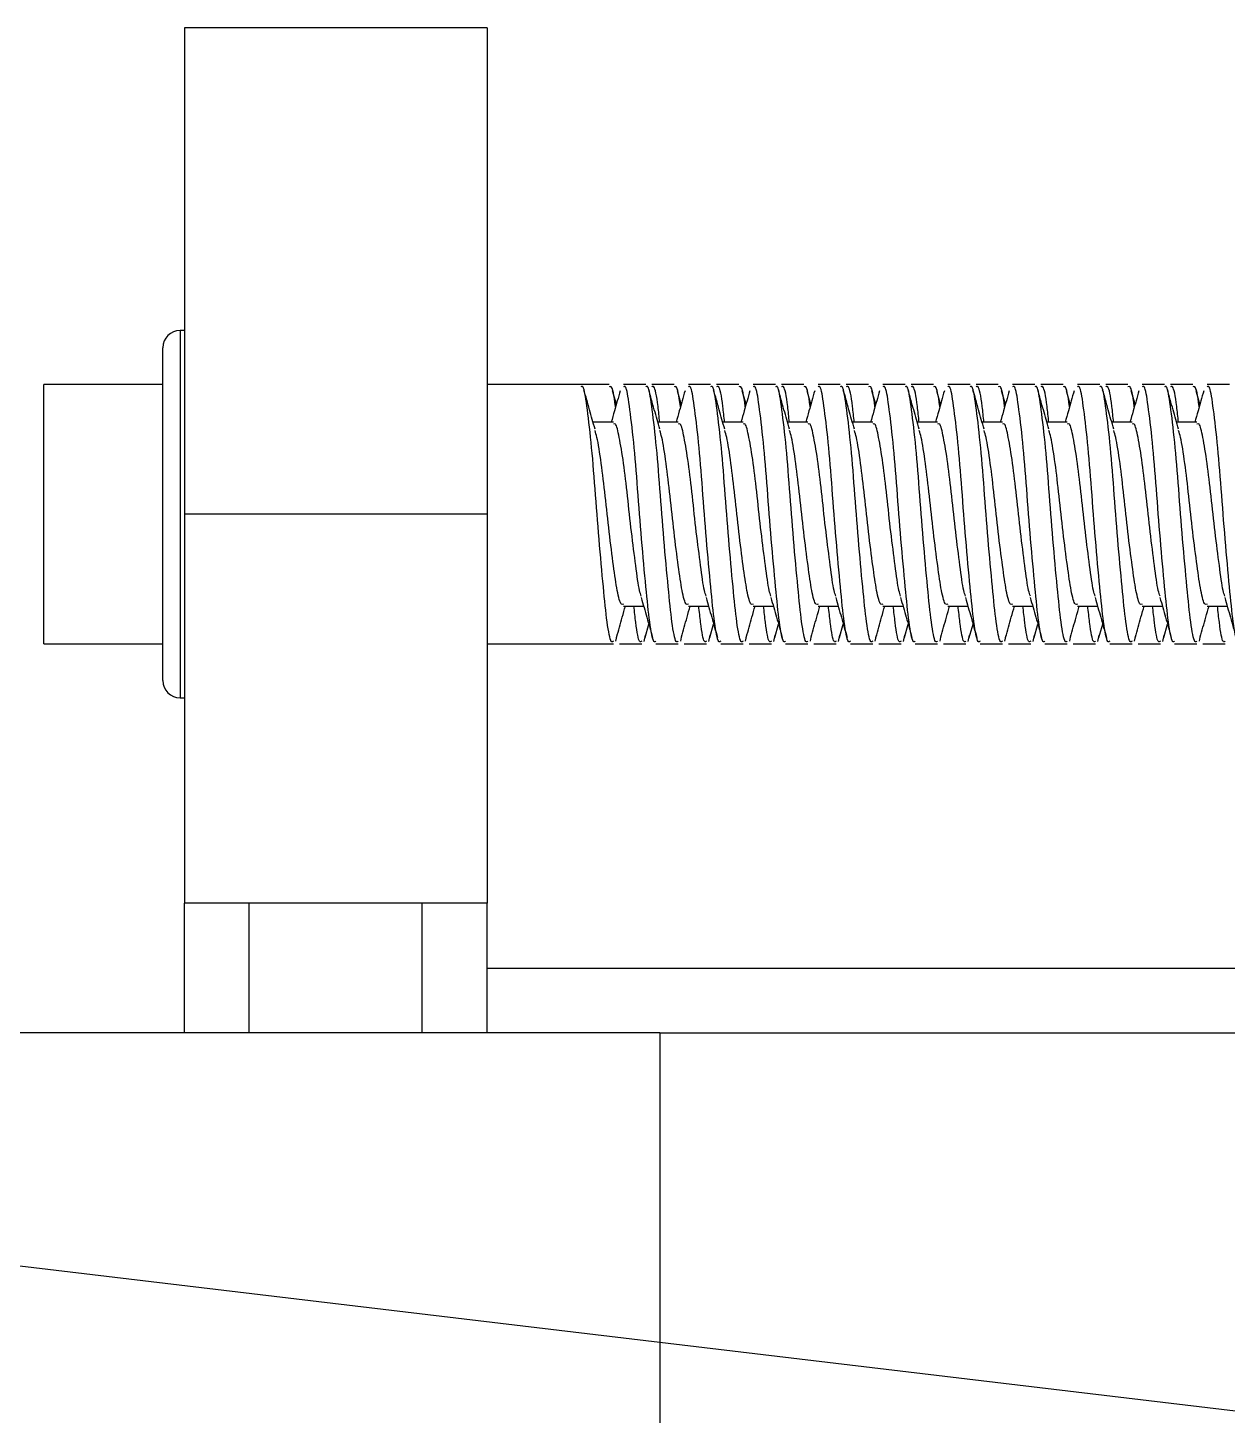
# Model space of a CAD drawing. Header units: millimetres. Extents: x -2889 to 8174, y 2447 to 8478.
# Drawn here: x 1605.9 to 1611.45, y 3487.7 to 3494.12 of the extents above; entities that cross this region are included whole.
import ezdxf

# ---------------------------------------------------------------- set-up
doc = ezdxf.new("R2010")
doc.units = ezdxf.units.MM
doc.layers.add('细实线', color=255, linetype='Continuous')

msp = doc.modelspace()

# ---------------------------------------------------------------- linework, layer by layer
at = {"color": 7, "linetype": 'Continuous', "lineweight": 25}
for p, q in [((1608.0239, 3494.1226), (1606.6239, 3494.1226)), ((1606.6239, 3494.1226), (1606.6239, 3491.8726)), ((1608.0239, 3494.1226), (1608.0239, 3491.8726)), ((1606.6239, 3492.7226), (1606.6039, 3492.7226)), ((1606.5239, 3491.1026), (1606.5239, 3492.6426)), ((1606.5239, 3492.4726), (1605.9739, 3492.4726)), ((1605.9739, 3491.2726), (1605.9739, 3492.4726)), ((1608.4584, 3492.4726), (1608.0239, 3492.4726)), ((1608.5893, 3492.4726), (1608.4584, 3492.4726)), ((1608.6223, 3492.3811), (1608.6048, 3492.4432)), ((1608.7584, 3492.4726), (1608.6553, 3492.4726)), ((1608.8893, 3492.4726), (1608.7862, 3492.4726)), ((1608.9223, 3492.3811), (1608.9048, 3492.4432)), ((1609.0584, 3492.4726), (1608.9553, 3492.4726)), ((1609.1893, 3492.4726), (1609.0862, 3492.4726)), ((1609.2223, 3492.3811), (1609.2048, 3492.4432)), ((1609.3584, 3492.4726), (1609.2553, 3492.4726)), ((1609.4893, 3492.4726), (1609.3862, 3492.4726)), ((1609.5223, 3492.3811), (1609.5048, 3492.4432)), ((1609.6584, 3492.4726), (1609.5553, 3492.4726)), ((1609.7893, 3492.4726), (1609.6862, 3492.4726)), ((1609.8223, 3492.3811), (1609.8048, 3492.4432)), ((1609.9584, 3492.4726), (1609.8553, 3492.4726)), ((1610.0893, 3492.4726), (1609.9862, 3492.4726)), ((1610.1223, 3492.3811), (1610.1048, 3492.4432)), ((1610.2584, 3492.4726), (1610.1553, 3492.4726)), ((1610.3893, 3492.4726), (1610.2862, 3492.4726)), ((1610.4223, 3492.3811), (1610.4048, 3492.4432)), ((1610.5584, 3492.4726), (1610.4553, 3492.4726)), ((1610.6893, 3492.4726), (1610.5862, 3492.4726)), ((1610.7223, 3492.3811), (1610.7048, 3492.4432)), ((1610.8584, 3492.4726), (1610.7553, 3492.4726)), ((1610.9893, 3492.4726), (1610.8862, 3492.4726)), ((1611.0223, 3492.3811), (1611.0048, 3492.4432)), ((1611.1584, 3492.4726), (1611.0553, 3492.4726)), ((1611.2893, 3492.4726), (1611.1862, 3492.4726)), ((1611.3223, 3492.3811), (1611.3048, 3492.4432)), ((1611.4584, 3492.4726), (1611.3553, 3492.4726)), ((1608.6084, 3492.2976), (1608.5144, 3492.2976)), ((1608.9084, 3492.2976), (1608.8144, 3492.2976)), ((1609.2084, 3492.2976), (1609.1144, 3492.2976)), ((1609.5084, 3492.2976), (1609.4144, 3492.2976)), ((1609.8084, 3492.2976), (1609.7144, 3492.2976)), ((1610.1084, 3492.2976), (1610.0144, 3492.2976)), ((1610.4084, 3492.2976), (1610.3144, 3492.2976)), ((1610.7084, 3492.2976), (1610.6144, 3492.2976)), ((1611.0084, 3492.2976), (1610.9144, 3492.2976)), ((1611.3084, 3492.2976), (1611.2144, 3492.2976)), ((1608.0239, 3491.8726), (1606.6239, 3491.8726)), ((1606.6239, 3491.8726), (1606.6239, 3490.0726)), ((1608.0239, 3491.8726), (1608.0239, 3490.0726)), ((1608.6553, 3491.4476), (1608.7484, 3491.4476)), ((1608.9553, 3491.4476), (1609.0484, 3491.4476)), ((1609.2553, 3491.4476), (1609.3484, 3491.4476)), ((1609.5553, 3491.4476), (1609.6484, 3491.4476)), ((1609.8553, 3491.4476), (1609.9484, 3491.4476)), ((1610.1553, 3491.4476), (1610.2484, 3491.4476)), ((1610.4553, 3491.4476), (1610.5484, 3491.4476)), ((1610.7553, 3491.4476), (1610.8484, 3491.4476)), ((1611.0553, 3491.4476), (1611.1484, 3491.4476)), ((1611.3553, 3491.4476), (1611.4484, 3491.4476)), ((1608.7548, 3491.3021), (1608.7723, 3491.3642)), ((1609.0548, 3491.3021), (1609.0723, 3491.3642)), ((1609.3548, 3491.3021), (1609.3723, 3491.3642)), ((1609.6548, 3491.3021), (1609.6723, 3491.3642)), ((1609.9548, 3491.3021), (1609.9723, 3491.3642)), ((1610.2548, 3491.3021), (1610.2723, 3491.3642)), ((1610.5548, 3491.3021), (1610.5723, 3491.3642)), ((1610.8548, 3491.3021), (1610.8723, 3491.3642)), ((1611.1548, 3491.3021), (1611.1723, 3491.3642)), ((1605.9739, 3491.2726), (1606.5239, 3491.2726)), ((1608.0239, 3491.2726), (1608.6084, 3491.2726)), ((1608.6238, 3491.3128), (1608.6182, 3491.2847)), ((1608.6362, 3491.2726), (1608.7393, 3491.2726)), ((1608.755, 3491.3128), (1608.7489, 3491.2841)), ((1608.8053, 3491.2726), (1608.9084, 3491.2726)), ((1608.9238, 3491.3128), (1608.9182, 3491.2847)), ((1608.9362, 3491.2726), (1609.0393, 3491.2726)), ((1609.055, 3491.3128), (1609.0489, 3491.2841)), ((1609.1053, 3491.2726), (1609.2084, 3491.2726)), ((1609.2238, 3491.3128), (1609.2182, 3491.2847)), ((1609.2362, 3491.2726), (1609.3393, 3491.2726)), ((1609.355, 3491.3128), (1609.3489, 3491.2841)), ((1609.4053, 3491.2726), (1609.5084, 3491.2726)), ((1609.5238, 3491.3128), (1609.5182, 3491.2847)), ((1609.5362, 3491.2726), (1609.6393, 3491.2726)), ((1609.655, 3491.3128), (1609.6489, 3491.2841)), ((1609.7053, 3491.2726), (1609.8084, 3491.2726)), ((1609.8238, 3491.3128), (1609.8182, 3491.2847)), ((1609.8362, 3491.2726), (1609.9393, 3491.2726)), ((1609.955, 3491.3128), (1609.9489, 3491.2841)), ((1610.0053, 3491.2726), (1610.1084, 3491.2726)), ((1610.1238, 3491.3128), (1610.1182, 3491.2847)), ((1610.1362, 3491.2726), (1610.2393, 3491.2726)), ((1610.255, 3491.3128), (1610.2489, 3491.2841)), ((1610.3053, 3491.2726), (1610.4084, 3491.2726)), ((1610.4238, 3491.3128), (1610.4182, 3491.2847)), ((1610.4362, 3491.2726), (1610.5393, 3491.2726)), ((1610.555, 3491.3128), (1610.5489, 3491.2841)), ((1610.6053, 3491.2726), (1610.7084, 3491.2726)), ((1610.7238, 3491.3128), (1610.7182, 3491.2847)), ((1610.7362, 3491.2726), (1610.8393, 3491.2726)), ((1610.855, 3491.3128), (1610.8489, 3491.2841)), ((1610.9053, 3491.2726), (1611.0084, 3491.2726)), ((1611.0238, 3491.3128), (1611.0182, 3491.2847)), ((1611.0362, 3491.2726), (1611.1393, 3491.2726)), ((1611.155, 3491.3128), (1611.1489, 3491.2841)), ((1611.2053, 3491.2726), (1611.3084, 3491.2726)), ((1611.3238, 3491.3128), (1611.3182, 3491.2847)), ((1611.3362, 3491.2726), (1611.4393, 3491.2726)), ((1606.6039, 3491.0226), (1606.6239, 3491.0226)), ((1606.6239, 3489.4726), (1606.6239, 3490.0726)), ((1606.9239, 3490.0726), (1606.6239, 3490.0726)), ((1606.9239, 3489.4726), (1606.9239, 3490.0726)), ((1607.7239, 3490.0726), (1606.9239, 3490.0726)), ((1607.7239, 3489.4726), (1607.7239, 3490.0726)), ((1608.0239, 3490.0726), (1607.7239, 3490.0726)), ((1608.0239, 3489.4726), (1608.0239, 3490.0726)), ((1608.0239, 3489.7726), (1618.1385, 3489.7726)), ((1608.8239, 3489.4726), (1605.8239, 3489.4726)), ((1608.8239, 3489.4726), (1618.1385, 3489.4726)), ((1608.8239, 3489.4726), (1608.8239, 3475.4726))]:
    msp.add_line(p, q, dxfattribs=at)
at = {"color": 8, "linetype": 'Continuous', "lineweight": 25}
msp.add_line((1606.6039, 3492.7226), (1606.6039, 3491.0226), dxfattribs=at)
at = {"color": 7, "linetype": 'Continuous', "lineweight": 25}
for centre, start, end in [((1606.6039, 3492.6426), 90, 180), ((1606.6039, 3491.1026), 180, 270)]:
    msp.add_arc(centre, 0.08, start, end, dxfattribs=at)
for points, knots in [([(1608.6084, 3491.2844), (1608.6052, 3491.2821), (1608.5957, 3491.2751), (1608.5792, 3491.3637), (1608.5624, 3491.5298), (1608.5419, 3491.7522), (1608.5239, 3491.9921), (1608.5058, 3492.2155), (1608.4853, 3492.381), (1608.4714, 3492.4696), (1608.4617, 3492.4631), (1608.4584, 3492.4609)], [0, 0, 0, 0, 0.06233, 0.188585, 0.310877, 0.438245, 0.56233, 0.686415, 0.813783, 0.936076, 1, 1, 1, 1]), ([(1608.5236, 3492.2655), (1608.5149, 3492.2956), (1608.4976, 3492.3561), (1608.4807, 3492.4171), (1608.4721, 3492.4478)], [0, 0, 0, 0, 0.496832, 1, 1, 1, 1]), ([(1608.6185, 3492.3675), (1608.6184, 3492.3685), (1608.6122, 3492.4253), (1608.602, 3492.4683), (1608.5925, 3492.4627), (1608.5893, 3492.4609)], [0, 0, 0, 0, 0.011152, 0.673171, 1, 1, 1, 1]), ([(1608.6398, 3492.4432), (1608.6311, 3492.412), (1608.6174, 3492.3633), (1608.6034, 3492.315), (1608.5984, 3492.2976)], [0, 0, 0, 0, 0.6404128, 1, 1, 1, 1]), ([(1608.8053, 3491.2844), (1608.8021, 3491.2821), (1608.7925, 3491.2751), (1608.7761, 3491.3637), (1608.7593, 3491.5298), (1608.7388, 3491.7522), (1608.7207, 3491.9921), (1608.7027, 3492.2155), (1608.6822, 3492.381), (1608.6683, 3492.4696), (1608.6586, 3492.4631), (1608.6553, 3492.4609)], [0, 0, 0, 0, 0.06233, 0.188585, 0.310877, 0.438245, 0.56233, 0.686415, 0.813783, 0.936076, 1, 1, 1, 1]), ([(1608.9084, 3491.2844), (1608.9052, 3491.2821), (1608.8957, 3491.2751), (1608.8792, 3491.3637), (1608.8624, 3491.5298), (1608.8419, 3491.7522), (1608.8239, 3491.9921), (1608.8058, 3492.2155), (1608.7853, 3492.381), (1608.7714, 3492.4696), (1608.7617, 3492.4631), (1608.7584, 3492.4609)], [0, 0, 0, 0, 0.06233, 0.188585, 0.310877, 0.438245, 0.56233, 0.686415, 0.813783, 0.936076, 1, 1, 1, 1]), ([(1608.8236, 3492.2655), (1608.8149, 3492.2956), (1608.7976, 3492.3561), (1608.7807, 3492.4171), (1608.7721, 3492.4478)], [0, 0, 0, 0, 0.496832, 1, 1, 1, 1]), ([(1608.8229, 3492.2976), (1608.8203, 3492.323), (1608.8118, 3492.4067), (1608.799, 3492.4693), (1608.7894, 3492.463), (1608.7862, 3492.4609)], [0, 0, 0, 0, 0.22565, 0.744065, 1, 1, 1, 1]), ([(1608.9185, 3492.3675), (1608.9184, 3492.3685), (1608.9122, 3492.4253), (1608.902, 3492.4683), (1608.8925, 3492.4627), (1608.8893, 3492.4609)], [0, 0, 0, 0, 0.011152, 0.673171, 1, 1, 1, 1]), ([(1608.9398, 3492.4432), (1608.9311, 3492.412), (1608.9174, 3492.3633), (1608.9034, 3492.315), (1608.8984, 3492.2976)], [0, 0, 0, 0, 0.6404128, 1, 1, 1, 1]), ([(1609.1053, 3491.2844), (1609.1021, 3491.2821), (1609.0925, 3491.2751), (1609.0761, 3491.3637), (1609.0593, 3491.5298), (1609.0388, 3491.7522), (1609.0207, 3491.9921), (1609.0027, 3492.2155), (1608.9822, 3492.381), (1608.9683, 3492.4696), (1608.9586, 3492.4631), (1608.9553, 3492.4609)], [0, 0, 0, 0, 0.06233, 0.188585, 0.310877, 0.438245, 0.56233, 0.686415, 0.813783, 0.936076, 1, 1, 1, 1]), ([(1609.2084, 3491.2844), (1609.2052, 3491.2821), (1609.1957, 3491.2751), (1609.1792, 3491.3637), (1609.1624, 3491.5298), (1609.1419, 3491.7522), (1609.1239, 3491.9921), (1609.1058, 3492.2155), (1609.0853, 3492.381), (1609.0714, 3492.4696), (1609.0617, 3492.4631), (1609.0584, 3492.4609)], [0, 0, 0, 0, 0.06233, 0.188585, 0.310877, 0.438245, 0.56233, 0.686415, 0.813783, 0.936076, 1, 1, 1, 1]), ([(1609.1236, 3492.2655), (1609.1149, 3492.2956), (1609.0976, 3492.3561), (1609.0807, 3492.4171), (1609.0721, 3492.4478)], [0, 0, 0, 0, 0.496832, 1, 1, 1, 1]), ([(1609.1229, 3492.2976), (1609.1203, 3492.323), (1609.1118, 3492.4067), (1609.099, 3492.4693), (1609.0894, 3492.463), (1609.0862, 3492.4609)], [0, 0, 0, 0, 0.22565, 0.744065, 1, 1, 1, 1]), ([(1609.2185, 3492.3675), (1609.2184, 3492.3685), (1609.2122, 3492.4253), (1609.202, 3492.4683), (1609.1925, 3492.4627), (1609.1893, 3492.4609)], [0, 0, 0, 0, 0.011152, 0.673171, 1, 1, 1, 1]), ([(1609.2398, 3492.4432), (1609.2311, 3492.412), (1609.2174, 3492.3633), (1609.2034, 3492.315), (1609.1984, 3492.2976)], [0, 0, 0, 0, 0.6404128, 1, 1, 1, 1]), ([(1609.4053, 3491.2844), (1609.4021, 3491.2821), (1609.3925, 3491.2751), (1609.3761, 3491.3637), (1609.3593, 3491.5298), (1609.3388, 3491.7522), (1609.3207, 3491.9921), (1609.3027, 3492.2155), (1609.2822, 3492.381), (1609.2683, 3492.4696), (1609.2586, 3492.4631), (1609.2553, 3492.4609)], [0, 0, 0, 0, 0.06233, 0.188585, 0.310877, 0.438245, 0.56233, 0.686415, 0.813783, 0.936076, 1, 1, 1, 1]), ([(1609.5084, 3491.2844), (1609.5052, 3491.2821), (1609.4957, 3491.2751), (1609.4792, 3491.3637), (1609.4624, 3491.5298), (1609.4419, 3491.7522), (1609.4239, 3491.9921), (1609.4058, 3492.2155), (1609.3853, 3492.381), (1609.3714, 3492.4696), (1609.3617, 3492.4631), (1609.3584, 3492.4609)], [0, 0, 0, 0, 0.06233, 0.188585, 0.310877, 0.438245, 0.56233, 0.686415, 0.813783, 0.936076, 1, 1, 1, 1]), ([(1609.4236, 3492.2655), (1609.4149, 3492.2956), (1609.3976, 3492.3561), (1609.3807, 3492.4171), (1609.3721, 3492.4478)], [0, 0, 0, 0, 0.496832, 1, 1, 1, 1]), ([(1609.4229, 3492.2976), (1609.4203, 3492.323), (1609.4118, 3492.4067), (1609.399, 3492.4693), (1609.3894, 3492.463), (1609.3862, 3492.4609)], [0, 0, 0, 0, 0.22565, 0.744065, 1, 1, 1, 1]), ([(1609.5185, 3492.3675), (1609.5184, 3492.3685), (1609.5122, 3492.4253), (1609.502, 3492.4683), (1609.4925, 3492.4627), (1609.4893, 3492.4609)], [0, 0, 0, 0, 0.011152, 0.673171, 1, 1, 1, 1]), ([(1609.5398, 3492.4432), (1609.5311, 3492.412), (1609.5174, 3492.3633), (1609.5034, 3492.315), (1609.4984, 3492.2976)], [0, 0, 0, 0, 0.640413, 1, 1, 1, 1]), ([(1609.7053, 3491.2844), (1609.7021, 3491.2821), (1609.6925, 3491.2751), (1609.6761, 3491.3637), (1609.6593, 3491.5298), (1609.6388, 3491.7522), (1609.6207, 3491.9921), (1609.6027, 3492.2155), (1609.5822, 3492.381), (1609.5683, 3492.4696), (1609.5586, 3492.4631), (1609.5553, 3492.4609)], [0, 0, 0, 0, 0.06233, 0.188585, 0.310877, 0.438245, 0.56233, 0.686415, 0.813783, 0.936076, 1, 1, 1, 1]), ([(1609.8084, 3491.2844), (1609.8052, 3491.2821), (1609.7957, 3491.2751), (1609.7792, 3491.3637), (1609.7624, 3491.5298), (1609.7419, 3491.7522), (1609.7239, 3491.9921), (1609.7058, 3492.2155), (1609.6853, 3492.381), (1609.6714, 3492.4696), (1609.6617, 3492.4631), (1609.6584, 3492.4609)], [0, 0, 0, 0, 0.06233, 0.188585, 0.310877, 0.438245, 0.56233, 0.686415, 0.813783, 0.936076, 1, 1, 1, 1]), ([(1609.7236, 3492.2655), (1609.7149, 3492.2956), (1609.6976, 3492.3561), (1609.6807, 3492.4171), (1609.6721, 3492.4478)], [0, 0, 0, 0, 0.496832, 1, 1, 1, 1]), ([(1609.7229, 3492.2976), (1609.7203, 3492.323), (1609.7118, 3492.4067), (1609.699, 3492.4693), (1609.6894, 3492.463), (1609.6862, 3492.4609)], [0, 0, 0, 0, 0.22565, 0.744065, 1, 1, 1, 1]), ([(1609.8185, 3492.3675), (1609.8184, 3492.3685), (1609.8122, 3492.4253), (1609.802, 3492.4683), (1609.7925, 3492.4627), (1609.7893, 3492.4609)], [0, 0, 0, 0, 0.011152, 0.673171, 1, 1, 1, 1]), ([(1609.8398, 3492.4432), (1609.8311, 3492.412), (1609.8174, 3492.3633), (1609.8034, 3492.315), (1609.7984, 3492.2976)], [0, 0, 0, 0, 0.6404128, 1, 1, 1, 1]), ([(1610.0053, 3491.2844), (1610.0021, 3491.2821), (1609.9925, 3491.2751), (1609.9761, 3491.3637), (1609.9593, 3491.5298), (1609.9388, 3491.7522), (1609.9207, 3491.9921), (1609.9027, 3492.2155), (1609.8822, 3492.381), (1609.8683, 3492.4696), (1609.8586, 3492.4631), (1609.8553, 3492.4609)], [0, 0, 0, 0, 0.06233, 0.188585, 0.310877, 0.438245, 0.56233, 0.686415, 0.813783, 0.936076, 1, 1, 1, 1]), ([(1610.1084, 3491.2844), (1610.1052, 3491.2821), (1610.0957, 3491.2751), (1610.0792, 3491.3637), (1610.0624, 3491.5298), (1610.0419, 3491.7522), (1610.0239, 3491.9921), (1610.0058, 3492.2155), (1609.9853, 3492.381), (1609.9714, 3492.4696), (1609.9617, 3492.4631), (1609.9584, 3492.4609)], [0, 0, 0, 0, 0.06233, 0.188585, 0.310877, 0.438245, 0.56233, 0.686415, 0.813783, 0.936076, 1, 1, 1, 1]), ([(1610.0236, 3492.2655), (1610.0149, 3492.2956), (1609.9976, 3492.3561), (1609.9807, 3492.4171), (1609.9721, 3492.4478)], [0, 0, 0, 0, 0.496832, 1, 1, 1, 1]), ([(1610.0229, 3492.2976), (1610.0203, 3492.323), (1610.0118, 3492.4067), (1609.999, 3492.4693), (1609.9894, 3492.463), (1609.9862, 3492.4609)], [0, 0, 0, 0, 0.22565, 0.744065, 1, 1, 1, 1]), ([(1610.1185, 3492.3675), (1610.1184, 3492.3685), (1610.1122, 3492.4253), (1610.102, 3492.4683), (1610.0925, 3492.4627), (1610.0893, 3492.4609)], [0, 0, 0, 0, 0.011152, 0.673171, 1, 1, 1, 1]), ([(1610.1398, 3492.4432), (1610.1311, 3492.412), (1610.1174, 3492.3633), (1610.1034, 3492.315), (1610.0984, 3492.2976)], [0, 0, 0, 0, 0.640413, 1, 1, 1, 1]), ([(1610.3053, 3491.2844), (1610.3021, 3491.2821), (1610.2925, 3491.2751), (1610.2761, 3491.3637), (1610.2593, 3491.5298), (1610.2388, 3491.7522), (1610.2207, 3491.9921), (1610.2027, 3492.2155), (1610.1822, 3492.381), (1610.1683, 3492.4696), (1610.1586, 3492.4631), (1610.1553, 3492.4609)], [0, 0, 0, 0, 0.06233, 0.188585, 0.310877, 0.438245, 0.56233, 0.686415, 0.813783, 0.936076, 1, 1, 1, 1]), ([(1610.4084, 3491.2844), (1610.4052, 3491.2821), (1610.3957, 3491.2751), (1610.3792, 3491.3637), (1610.3624, 3491.5298), (1610.3419, 3491.7522), (1610.3239, 3491.9921), (1610.3058, 3492.2155), (1610.2853, 3492.381), (1610.2714, 3492.4696), (1610.2617, 3492.4631), (1610.2584, 3492.4609)], [0, 0, 0, 0, 0.06233, 0.188585, 0.310877, 0.438245, 0.56233, 0.686415, 0.813783, 0.936076, 1, 1, 1, 1]), ([(1610.3236, 3492.2655), (1610.3149, 3492.2956), (1610.2976, 3492.3561), (1610.2807, 3492.4171), (1610.2721, 3492.4478)], [0, 0, 0, 0, 0.496832, 1, 1, 1, 1]), ([(1610.3229, 3492.2976), (1610.3203, 3492.323), (1610.3118, 3492.4067), (1610.299, 3492.4693), (1610.2894, 3492.463), (1610.2862, 3492.4609)], [0, 0, 0, 0, 0.22565, 0.744065, 1, 1, 1, 1]), ([(1610.4185, 3492.3675), (1610.4184, 3492.3685), (1610.4122, 3492.4253), (1610.402, 3492.4683), (1610.3925, 3492.4627), (1610.3893, 3492.4609)], [0, 0, 0, 0, 0.011152, 0.673171, 1, 1, 1, 1]), ([(1610.4398, 3492.4432), (1610.4311, 3492.412), (1610.4174, 3492.3633), (1610.4034, 3492.315), (1610.3984, 3492.2976)], [0, 0, 0, 0, 0.6404128, 1, 1, 1, 1]), ([(1610.6053, 3491.2844), (1610.6021, 3491.2821), (1610.5925, 3491.2751), (1610.5761, 3491.3637), (1610.5593, 3491.5298), (1610.5388, 3491.7522), (1610.5207, 3491.9921), (1610.5027, 3492.2155), (1610.4822, 3492.381), (1610.4683, 3492.4696), (1610.4586, 3492.4631), (1610.4553, 3492.4609)], [0, 0, 0, 0, 0.06233, 0.188585, 0.310877, 0.438245, 0.56233, 0.686415, 0.813783, 0.936076, 1, 1, 1, 1]), ([(1610.7084, 3491.2844), (1610.7052, 3491.2821), (1610.6957, 3491.2751), (1610.6792, 3491.3637), (1610.6624, 3491.5298), (1610.6419, 3491.7522), (1610.6239, 3491.9921), (1610.6058, 3492.2155), (1610.5853, 3492.381), (1610.5714, 3492.4696), (1610.5617, 3492.4631), (1610.5584, 3492.4609)], [0, 0, 0, 0, 0.06233, 0.188585, 0.310877, 0.438245, 0.56233, 0.686415, 0.813783, 0.936076, 1, 1, 1, 1]), ([(1610.6236, 3492.2655), (1610.6149, 3492.2956), (1610.5976, 3492.3561), (1610.5807, 3492.4171), (1610.5721, 3492.4478)], [0, 0, 0, 0, 0.496832, 1, 1, 1, 1]), ([(1610.6229, 3492.2976), (1610.6203, 3492.323), (1610.6118, 3492.4067), (1610.599, 3492.4693), (1610.5894, 3492.463), (1610.5862, 3492.4609)], [0, 0, 0, 0, 0.2256497, 0.7440653, 1, 1, 1, 1]), ([(1610.7185, 3492.3675), (1610.7184, 3492.3685), (1610.7122, 3492.4253), (1610.702, 3492.4683), (1610.6925, 3492.4627), (1610.6893, 3492.4609)], [0, 0, 0, 0, 0.011152, 0.673171, 1, 1, 1, 1]), ([(1610.7398, 3492.4432), (1610.7311, 3492.412), (1610.7174, 3492.3633), (1610.7034, 3492.315), (1610.6984, 3492.2976)], [0, 0, 0, 0, 0.640413, 1, 1, 1, 1]), ([(1610.9053, 3491.2844), (1610.9021, 3491.2821), (1610.8925, 3491.2751), (1610.8761, 3491.3637), (1610.8593, 3491.5298), (1610.8388, 3491.7522), (1610.8207, 3491.9921), (1610.8027, 3492.2155), (1610.7822, 3492.381), (1610.7683, 3492.4696), (1610.7586, 3492.4631), (1610.7553, 3492.4609)], [0, 0, 0, 0, 0.06233, 0.188585, 0.310877, 0.438245, 0.56233, 0.686415, 0.813783, 0.936076, 1, 1, 1, 1]), ([(1611.0084, 3491.2844), (1611.0052, 3491.2821), (1610.9957, 3491.2751), (1610.9792, 3491.3637), (1610.9624, 3491.5298), (1610.9419, 3491.7522), (1610.9239, 3491.9921), (1610.9058, 3492.2155), (1610.8853, 3492.381), (1610.8714, 3492.4696), (1610.8617, 3492.4631), (1610.8584, 3492.4609)], [0, 0, 0, 0, 0.06233, 0.188585, 0.310877, 0.438245, 0.56233, 0.686415, 0.813783, 0.936076, 1, 1, 1, 1]), ([(1610.9236, 3492.2655), (1610.9149, 3492.2956), (1610.8976, 3492.3561), (1610.8807, 3492.4171), (1610.8721, 3492.4478)], [0, 0, 0, 0, 0.496832, 1, 1, 1, 1]), ([(1610.9229, 3492.2976), (1610.9203, 3492.323), (1610.9118, 3492.4067), (1610.899, 3492.4693), (1610.8894, 3492.463), (1610.8862, 3492.4609)], [0, 0, 0, 0, 0.22565, 0.744065, 1, 1, 1, 1]), ([(1611.0185, 3492.3675), (1611.0184, 3492.3685), (1611.0122, 3492.4253), (1611.002, 3492.4683), (1610.9925, 3492.4627), (1610.9893, 3492.4609)], [0, 0, 0, 0, 0.011152, 0.673171, 1, 1, 1, 1]), ([(1611.0398, 3492.4432), (1611.0311, 3492.412), (1611.0174, 3492.3633), (1611.0034, 3492.315), (1610.9984, 3492.2976)], [0, 0, 0, 0, 0.640413, 1, 1, 1, 1]), ([(1611.2053, 3491.2844), (1611.2021, 3491.2821), (1611.1925, 3491.2751), (1611.1761, 3491.3637), (1611.1593, 3491.5298), (1611.1388, 3491.7522), (1611.1207, 3491.9921), (1611.1027, 3492.2155), (1611.0822, 3492.381), (1611.0683, 3492.4696), (1611.0586, 3492.4631), (1611.0553, 3492.4609)], [0, 0, 0, 0, 0.06233, 0.188585, 0.310877, 0.438245, 0.56233, 0.686415, 0.813783, 0.936076, 1, 1, 1, 1]), ([(1611.3084, 3491.2844), (1611.3052, 3491.2821), (1611.2957, 3491.2751), (1611.2792, 3491.3637), (1611.2624, 3491.5298), (1611.2419, 3491.7522), (1611.2239, 3491.9921), (1611.2058, 3492.2155), (1611.1853, 3492.381), (1611.1714, 3492.4696), (1611.1617, 3492.4631), (1611.1584, 3492.4609)], [0, 0, 0, 0, 0.06233, 0.188585, 0.310877, 0.438245, 0.56233, 0.686415, 0.813783, 0.936076, 1, 1, 1, 1]), ([(1611.2236, 3492.2655), (1611.2149, 3492.2956), (1611.1976, 3492.3561), (1611.1807, 3492.4171), (1611.1721, 3492.4478)], [0, 0, 0, 0, 0.496832, 1, 1, 1, 1]), ([(1611.2229, 3492.2976), (1611.2203, 3492.323), (1611.2118, 3492.4067), (1611.199, 3492.4693), (1611.1894, 3492.463), (1611.1862, 3492.4609)], [0, 0, 0, 0, 0.22565, 0.744065, 1, 1, 1, 1]), ([(1611.3185, 3492.3675), (1611.3184, 3492.3685), (1611.3122, 3492.4253), (1611.302, 3492.4683), (1611.2925, 3492.4627), (1611.2893, 3492.4609)], [0, 0, 0, 0, 0.011152, 0.673171, 1, 1, 1, 1]), ([(1611.3398, 3492.4432), (1611.3311, 3492.412), (1611.3174, 3492.3633), (1611.3034, 3492.315), (1611.2984, 3492.2976)], [0, 0, 0, 0, 0.6404128, 1, 1, 1, 1]), ([(1611.5053, 3491.2844), (1611.5021, 3491.2821), (1611.4925, 3491.2751), (1611.4761, 3491.3637), (1611.4593, 3491.5298), (1611.4388, 3491.7522), (1611.4207, 3491.9921), (1611.4027, 3492.2155), (1611.3822, 3492.381), (1611.3683, 3492.4696), (1611.3586, 3492.4631), (1611.3553, 3492.4609)], [0, 0, 0, 0, 0.06233, 0.188585, 0.310877, 0.438245, 0.56233, 0.686415, 0.813783, 0.936076, 1, 1, 1, 1]), ([(1608.6553, 3491.456), (1608.6521, 3491.4543), (1608.6425, 3491.4494), (1608.6261, 3491.5121), (1608.6093, 3491.6299), (1608.5888, 3491.7871), (1608.5707, 3491.9579), (1608.5527, 3492.1131), (1608.5354, 3492.2216), (1608.5265, 3492.2497), (1608.5235, 3492.259)], [0, 0, 0, 0, 0.071087, 0.215079, 0.354497, 0.499776, 0.641262, 0.782748, 0.928027, 1, 1, 1, 1]), ([(1608.7376, 3491.4934), (1608.7348, 3491.5012), (1608.7258, 3491.5274), (1608.7124, 3491.6328), (1608.6919, 3491.7865), (1608.6739, 3491.9575), (1608.6558, 3492.1155), (1608.6353, 3492.2327), (1608.6214, 3492.2955), (1608.6117, 3492.2909), (1608.6084, 3492.2893)], [0, 0, 0, 0, 0.060633, 0.202175, 0.349667, 0.493309, 0.63695, 0.784443, 0.925984, 1, 1, 1, 1]), ([(1608.9553, 3491.456), (1608.9521, 3491.4543), (1608.9425, 3491.4494), (1608.9261, 3491.5121), (1608.9093, 3491.6299), (1608.8888, 3491.7871), (1608.8707, 3491.9579), (1608.8527, 3492.1131), (1608.8354, 3492.2216), (1608.8265, 3492.2497), (1608.8235, 3492.259)], [0, 0, 0, 0, 0.071087, 0.215079, 0.354497, 0.499776, 0.641262, 0.782748, 0.928027, 1, 1, 1, 1]), ([(1609.0376, 3491.4934), (1609.0348, 3491.5012), (1609.0258, 3491.5274), (1609.0124, 3491.6328), (1608.9919, 3491.7865), (1608.9739, 3491.9575), (1608.9558, 3492.1155), (1608.9353, 3492.2327), (1608.9214, 3492.2955), (1608.9117, 3492.2909), (1608.9084, 3492.2893)], [0, 0, 0, 0, 0.060633, 0.202175, 0.349667, 0.493309, 0.63695, 0.784443, 0.925984, 1, 1, 1, 1]), ([(1609.2553, 3491.456), (1609.2521, 3491.4543), (1609.2425, 3491.4494), (1609.2261, 3491.5121), (1609.2093, 3491.6299), (1609.1888, 3491.7871), (1609.1707, 3491.9579), (1609.1527, 3492.1131), (1609.1354, 3492.2216), (1609.1265, 3492.2497), (1609.1235, 3492.259)], [0, 0, 0, 0, 0.071087, 0.215079, 0.354497, 0.499776, 0.641262, 0.782748, 0.928027, 1, 1, 1, 1]), ([(1609.3376, 3491.4934), (1609.3348, 3491.5012), (1609.3258, 3491.5274), (1609.3124, 3491.6328), (1609.2919, 3491.7865), (1609.2739, 3491.9575), (1609.2558, 3492.1155), (1609.2353, 3492.2327), (1609.2214, 3492.2955), (1609.2117, 3492.2909), (1609.2084, 3492.2893)], [0, 0, 0, 0, 0.0606335, 0.2021746, 0.3496671, 0.4933088, 0.6369504, 0.7844429, 0.925984, 1, 1, 1, 1]), ([(1609.5553, 3491.456), (1609.5521, 3491.4543), (1609.5425, 3491.4494), (1609.5261, 3491.5121), (1609.5093, 3491.6299), (1609.4888, 3491.7871), (1609.4707, 3491.9579), (1609.4527, 3492.1131), (1609.4354, 3492.2216), (1609.4265, 3492.2497), (1609.4235, 3492.259)], [0, 0, 0, 0, 0.071087, 0.215079, 0.354497, 0.499776, 0.641262, 0.782748, 0.928027, 1, 1, 1, 1]), ([(1609.6376, 3491.4934), (1609.6348, 3491.5012), (1609.6258, 3491.5274), (1609.6124, 3491.6328), (1609.5919, 3491.7865), (1609.5739, 3491.9575), (1609.5558, 3492.1155), (1609.5353, 3492.2327), (1609.5214, 3492.2955), (1609.5117, 3492.2909), (1609.5084, 3492.2893)], [0, 0, 0, 0, 0.060633, 0.202175, 0.349667, 0.493309, 0.63695, 0.784443, 0.925984, 1, 1, 1, 1]), ([(1609.8553, 3491.456), (1609.8521, 3491.4543), (1609.8425, 3491.4494), (1609.8261, 3491.5121), (1609.8093, 3491.6299), (1609.7888, 3491.7871), (1609.7707, 3491.9579), (1609.7527, 3492.1131), (1609.7354, 3492.2216), (1609.7265, 3492.2497), (1609.7235, 3492.259)], [0, 0, 0, 0, 0.071087, 0.215079, 0.354497, 0.499776, 0.641262, 0.782748, 0.928027, 1, 1, 1, 1]), ([(1609.9376, 3491.4934), (1609.9348, 3491.5012), (1609.9258, 3491.5274), (1609.9124, 3491.6328), (1609.8919, 3491.7865), (1609.8739, 3491.9575), (1609.8558, 3492.1155), (1609.8353, 3492.2327), (1609.8214, 3492.2955), (1609.8117, 3492.2909), (1609.8084, 3492.2893)], [0, 0, 0, 0, 0.060633, 0.202175, 0.349667, 0.493309, 0.63695, 0.784443, 0.925984, 1, 1, 1, 1]), ([(1610.1553, 3491.456), (1610.1521, 3491.4543), (1610.1425, 3491.4494), (1610.1261, 3491.5121), (1610.1093, 3491.6299), (1610.0888, 3491.7871), (1610.0707, 3491.9579), (1610.0527, 3492.1131), (1610.0354, 3492.2216), (1610.0265, 3492.2497), (1610.0235, 3492.259)], [0, 0, 0, 0, 0.071087, 0.215079, 0.354497, 0.499776, 0.641262, 0.782748, 0.928027, 1, 1, 1, 1]), ([(1610.2376, 3491.4934), (1610.2348, 3491.5012), (1610.2258, 3491.5274), (1610.2124, 3491.6328), (1610.1919, 3491.7865), (1610.1739, 3491.9575), (1610.1558, 3492.1155), (1610.1353, 3492.2327), (1610.1214, 3492.2955), (1610.1117, 3492.2909), (1610.1084, 3492.2893)], [0, 0, 0, 0, 0.060633, 0.202175, 0.349667, 0.493309, 0.63695, 0.784443, 0.925984, 1, 1, 1, 1]), ([(1610.4553, 3491.456), (1610.4521, 3491.4543), (1610.4425, 3491.4494), (1610.4261, 3491.5121), (1610.4093, 3491.6299), (1610.3888, 3491.7871), (1610.3707, 3491.9579), (1610.3527, 3492.1131), (1610.3354, 3492.2216), (1610.3265, 3492.2497), (1610.3235, 3492.259)], [0, 0, 0, 0, 0.071087, 0.215079, 0.354497, 0.499776, 0.641262, 0.782748, 0.928027, 1, 1, 1, 1]), ([(1610.5376, 3491.4934), (1610.5348, 3491.5012), (1610.5258, 3491.5274), (1610.5124, 3491.6328), (1610.4919, 3491.7865), (1610.4739, 3491.9575), (1610.4558, 3492.1155), (1610.4353, 3492.2327), (1610.4214, 3492.2955), (1610.4117, 3492.2909), (1610.4084, 3492.2893)], [0, 0, 0, 0, 0.060633, 0.202175, 0.349667, 0.493309, 0.63695, 0.784443, 0.925984, 1, 1, 1, 1]), ([(1610.7553, 3491.456), (1610.7521, 3491.4543), (1610.7425, 3491.4494), (1610.7261, 3491.5121), (1610.7093, 3491.6299), (1610.6888, 3491.7871), (1610.6707, 3491.9579), (1610.6527, 3492.1131), (1610.6354, 3492.2216), (1610.6265, 3492.2497), (1610.6235, 3492.259)], [0, 0, 0, 0, 0.071087, 0.215079, 0.354497, 0.499776, 0.641262, 0.782748, 0.928027, 1, 1, 1, 1]), ([(1610.8376, 3491.4934), (1610.8348, 3491.5012), (1610.8258, 3491.5274), (1610.8124, 3491.6328), (1610.7919, 3491.7865), (1610.7739, 3491.9575), (1610.7558, 3492.1155), (1610.7353, 3492.2327), (1610.7214, 3492.2955), (1610.7117, 3492.2909), (1610.7084, 3492.2893)], [0, 0, 0, 0, 0.0606335, 0.2021746, 0.3496671, 0.4933088, 0.6369504, 0.7844429, 0.925984, 1, 1, 1, 1]), ([(1611.0553, 3491.456), (1611.0521, 3491.4543), (1611.0425, 3491.4494), (1611.0261, 3491.5121), (1611.0093, 3491.6299), (1610.9888, 3491.7871), (1610.9707, 3491.9579), (1610.9527, 3492.1131), (1610.9354, 3492.2216), (1610.9265, 3492.2497), (1610.9235, 3492.259)], [0, 0, 0, 0, 0.071087, 0.215079, 0.354497, 0.499776, 0.641262, 0.782748, 0.928027, 1, 1, 1, 1]), ([(1611.1376, 3491.4934), (1611.1348, 3491.5012), (1611.1258, 3491.5274), (1611.1124, 3491.6328), (1611.0919, 3491.7865), (1611.0739, 3491.9575), (1611.0558, 3492.1155), (1611.0353, 3492.2327), (1611.0214, 3492.2955), (1611.0117, 3492.2909), (1611.0084, 3492.2893)], [0, 0, 0, 0, 0.060633, 0.202175, 0.349667, 0.493309, 0.63695, 0.784443, 0.925984, 1, 1, 1, 1]), ([(1611.3553, 3491.456), (1611.3521, 3491.4543), (1611.3425, 3491.4494), (1611.3261, 3491.5121), (1611.3093, 3491.6299), (1611.2888, 3491.7871), (1611.2707, 3491.9579), (1611.2527, 3492.1131), (1611.2354, 3492.2216), (1611.2265, 3492.2497), (1611.2235, 3492.259)], [0, 0, 0, 0, 0.071087, 0.215079, 0.354497, 0.499776, 0.641262, 0.782748, 0.928027, 1, 1, 1, 1]), ([(1611.4376, 3491.4934), (1611.4348, 3491.5012), (1611.4258, 3491.5274), (1611.4124, 3491.6328), (1611.3919, 3491.7865), (1611.3739, 3491.9575), (1611.3558, 3492.1155), (1611.3353, 3492.2327), (1611.3214, 3492.2955), (1611.3117, 3492.2909), (1611.3084, 3492.2893)], [0, 0, 0, 0, 0.060633, 0.202175, 0.349667, 0.493309, 0.63695, 0.784443, 0.925984, 1, 1, 1, 1]), ([(1608.7371, 3491.4867), (1608.7459, 3491.4564), (1608.7637, 3491.3951), (1608.7811, 3491.3333), (1608.7898, 3491.3021)], [0, 0, 0, 0, 0.495639, 1, 1, 1, 1]), ([(1609.0371, 3491.4867), (1609.0459, 3491.4564), (1609.0637, 3491.3951), (1609.0811, 3491.3333), (1609.0898, 3491.3021)], [0, 0, 0, 0, 0.495639, 1, 1, 1, 1]), ([(1609.3371, 3491.4867), (1609.3459, 3491.4564), (1609.3637, 3491.3951), (1609.3811, 3491.3333), (1609.3898, 3491.3021)], [0, 0, 0, 0, 0.495639, 1, 1, 1, 1]), ([(1609.6371, 3491.4867), (1609.6459, 3491.4564), (1609.6637, 3491.3951), (1609.6811, 3491.3333), (1609.6898, 3491.3021)], [0, 0, 0, 0, 0.495639, 1, 1, 1, 1]), ([(1609.9371, 3491.4867), (1609.9459, 3491.4564), (1609.9637, 3491.3951), (1609.9811, 3491.3333), (1609.9898, 3491.3021)], [0, 0, 0, 0, 0.495639, 1, 1, 1, 1]), ([(1610.2371, 3491.4867), (1610.2459, 3491.4564), (1610.2637, 3491.3951), (1610.2811, 3491.3333), (1610.2898, 3491.3021)], [0, 0, 0, 0, 0.495639, 1, 1, 1, 1]), ([(1610.5371, 3491.4867), (1610.5459, 3491.4564), (1610.5637, 3491.3951), (1610.5811, 3491.3333), (1610.5898, 3491.3021)], [0, 0, 0, 0, 0.495639, 1, 1, 1, 1]), ([(1610.8371, 3491.4867), (1610.8459, 3491.4564), (1610.8637, 3491.3951), (1610.8811, 3491.3333), (1610.8898, 3491.3021)], [0, 0, 0, 0, 0.495639, 1, 1, 1, 1]), ([(1611.1371, 3491.4867), (1611.1459, 3491.4564), (1611.1637, 3491.3951), (1611.1811, 3491.3333), (1611.1898, 3491.3021)], [0, 0, 0, 0, 0.495639, 1, 1, 1, 1]), ([(1611.4371, 3491.4867), (1611.4459, 3491.4564), (1611.4637, 3491.3951), (1611.4811, 3491.3333), (1611.4898, 3491.3021)], [0, 0, 0, 0, 0.495639, 1, 1, 1, 1]), ([(1608.6234, 3491.3027), (1608.632, 3491.3337), (1608.6454, 3491.3823), (1608.6592, 3491.4303), (1608.6642, 3491.4476)], [0, 0, 0, 0, 0.6388703, 1, 1, 1, 1]), ([(1608.7393, 3491.2844), (1608.736, 3491.2824), (1608.7263, 3491.2766), (1608.7156, 3491.3383), (1608.7062, 3491.4213), (1608.7032, 3491.4476)], [0, 0, 0, 0, 0.263006, 0.766155, 1, 1, 1, 1]), ([(1608.9234, 3491.3027), (1608.932, 3491.3337), (1608.9454, 3491.3823), (1608.9592, 3491.4303), (1608.9642, 3491.4476)], [0, 0, 0, 0, 0.63887, 1, 1, 1, 1]), ([(1609.0393, 3491.2844), (1609.036, 3491.2824), (1609.0263, 3491.2766), (1609.0156, 3491.3383), (1609.0062, 3491.4213), (1609.0032, 3491.4476)], [0, 0, 0, 0, 0.263006, 0.766155, 1, 1, 1, 1]), ([(1609.2234, 3491.3027), (1609.232, 3491.3337), (1609.2454, 3491.3823), (1609.2592, 3491.4303), (1609.2642, 3491.4476)], [0, 0, 0, 0, 0.63887, 1, 1, 1, 1]), ([(1609.3393, 3491.2844), (1609.336, 3491.2824), (1609.3263, 3491.2766), (1609.3156, 3491.3383), (1609.3062, 3491.4213), (1609.3032, 3491.4476)], [0, 0, 0, 0, 0.263006, 0.766155, 1, 1, 1, 1]), ([(1609.5234, 3491.3027), (1609.532, 3491.3337), (1609.5454, 3491.3823), (1609.5592, 3491.4303), (1609.5642, 3491.4476)], [0, 0, 0, 0, 0.63887, 1, 1, 1, 1]), ([(1609.6393, 3491.2844), (1609.636, 3491.2824), (1609.6263, 3491.2766), (1609.6156, 3491.3383), (1609.6062, 3491.4213), (1609.6032, 3491.4476)], [0, 0, 0, 0, 0.263006, 0.766155, 1, 1, 1, 1]), ([(1609.8234, 3491.3027), (1609.832, 3491.3337), (1609.8454, 3491.3823), (1609.8592, 3491.4303), (1609.8642, 3491.4476)], [0, 0, 0, 0, 0.6388703, 1, 1, 1, 1]), ([(1609.9393, 3491.2844), (1609.936, 3491.2824), (1609.9263, 3491.2766), (1609.9156, 3491.3383), (1609.9062, 3491.4213), (1609.9032, 3491.4476)], [0, 0, 0, 0, 0.263006, 0.766155, 1, 1, 1, 1]), ([(1610.1234, 3491.3027), (1610.132, 3491.3337), (1610.1454, 3491.3823), (1610.1592, 3491.4303), (1610.1642, 3491.4476)], [0, 0, 0, 0, 0.63887, 1, 1, 1, 1]), ([(1610.2393, 3491.2844), (1610.236, 3491.2824), (1610.2263, 3491.2766), (1610.2156, 3491.3383), (1610.2062, 3491.4213), (1610.2032, 3491.4476)], [0, 0, 0, 0, 0.263006, 0.766155, 1, 1, 1, 1]), ([(1610.4234, 3491.3027), (1610.432, 3491.3337), (1610.4454, 3491.3823), (1610.4592, 3491.4303), (1610.4642, 3491.4476)], [0, 0, 0, 0, 0.63887, 1, 1, 1, 1]), ([(1610.5393, 3491.2844), (1610.536, 3491.2824), (1610.5263, 3491.2766), (1610.5156, 3491.3383), (1610.5062, 3491.4213), (1610.5032, 3491.4476)], [0, 0, 0, 0, 0.263006, 0.766155, 1, 1, 1, 1]), ([(1610.7234, 3491.3027), (1610.732, 3491.3337), (1610.7454, 3491.3823), (1610.7592, 3491.4303), (1610.7642, 3491.4476)], [0, 0, 0, 0, 0.63887, 1, 1, 1, 1]), ([(1610.8393, 3491.2844), (1610.836, 3491.2824), (1610.8263, 3491.2766), (1610.8156, 3491.3383), (1610.8062, 3491.4213), (1610.8032, 3491.4476)], [0, 0, 0, 0, 0.263006, 0.766155, 1, 1, 1, 1]), ([(1611.0234, 3491.3027), (1611.032, 3491.3337), (1611.0454, 3491.3823), (1611.0592, 3491.4303), (1611.0642, 3491.4476)], [0, 0, 0, 0, 0.6388703, 1, 1, 1, 1]), ([(1611.1393, 3491.2844), (1611.136, 3491.2824), (1611.1263, 3491.2766), (1611.1156, 3491.3383), (1611.1062, 3491.4213), (1611.1032, 3491.4476)], [0, 0, 0, 0, 0.263006, 0.766155, 1, 1, 1, 1]), ([(1611.3234, 3491.3027), (1611.332, 3491.3337), (1611.3454, 3491.3823), (1611.3592, 3491.4303), (1611.3642, 3491.4476)], [0, 0, 0, 0, 0.63887, 1, 1, 1, 1]), ([(1611.4393, 3491.2844), (1611.436, 3491.2824), (1611.4263, 3491.2766), (1611.4156, 3491.3383), (1611.4062, 3491.4213), (1611.4032, 3491.4476)], [0, 0, 0, 0, 0.263006, 0.766155, 1, 1, 1, 1])]:
    msp.add_open_spline(points, degree=3, knots=knots, dxfattribs=at)
at = {"layer": '细实线'}
msp.add_line((1572.5971, 3492.3605), (1616.6846, 3487.1045), dxfattribs=at)

doc.saveas('drawing.dxf')
